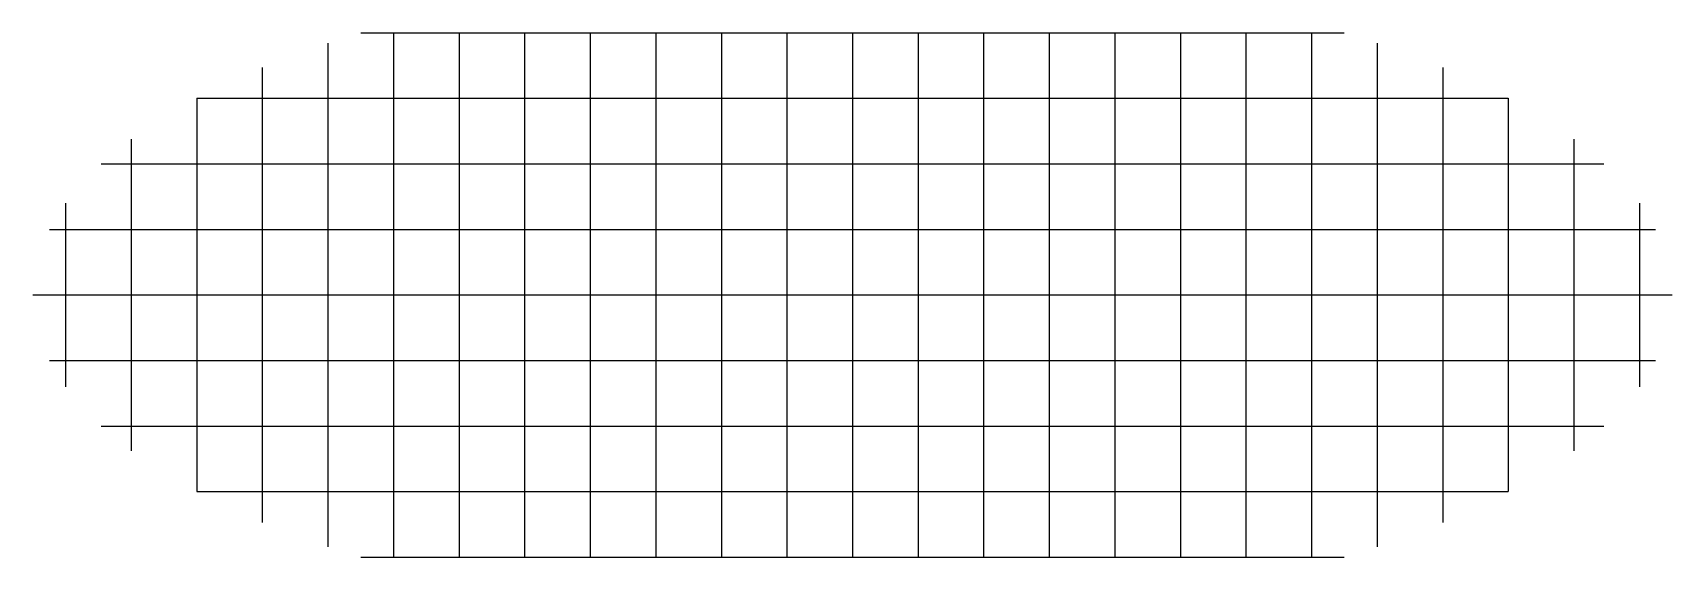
# Model space of a CAD drawing. Header units: millimetres. Extents: x -62500 to 62500, y 5000 to 45000.
import ezdxf

# ---------------------------------------------------------------- set-up
doc = ezdxf.new("R2010")
doc.units = ezdxf.units.MM
doc.header["$MEASUREMENT"] = 0
doc.layers.add('Default', color=7, linetype='Continuous')

msp = doc.modelspace()

# ---------------------------------------------------------------- linework, layer by layer
at = {"layer": 'Default'}
for p, q in [((-37500, 45000), (-35000, 45000, 5633)), ((-35000, 45000, 5633), (-35000, 40000, 14941)), ((-35000, 45000, 5633), (-30000, 45000, 9415)), ((-30000, 45000, 9415), (-25000, 45000, 11695)), ((-25000, 45000, 11695), (-20000, 45000, 13273)), ((-20000, 45000, 13273), (-15000, 45000, 14381)), ((-15000, 45000, 14381), (-10000, 45000, 15123)), ((-10000, 45000, 15123), (-5000, 45000, 15551)), ((-5000, 45000, 15551), (0, 45000, 15691)), ((0, 45000, 15691), (0, 40000, 20921)), ((0, 45000, 15691), (5000, 45000, 15551)), ((5000, 45000, 15551), (10000, 45000, 15123)), ((10000, 45000, 15123), (15000, 45000, 14381)), ((15000, 45000, 14381), (20000, 45000, 13273)), ((20000, 45000, 13273), (20000, 40000, 19175)), ((20000, 45000, 13273), (25000, 45000, 11695)), ((25000, 45000, 11695), (30000, 45000, 9415)), ((30000, 45000, 9415), (35000, 45000, 5633)), ((35000, 45000, 5633), (35000, 40000, 14941)), ((35000, 45000, 5633), (37500, 45000)), ((-40000, 44209), (-40000, 40000, 12553)), ((-30000, 45000, 9415), (-30000, 40000, 16737)), ((-25000, 45000, 11695), (-25000, 40000, 18118)), ((-20000, 45000, 13273), (-20000, 40000, 19175)), ((-15000, 45000, 14381), (-15000, 40000, 19958)), ((-10000, 45000, 15123), (-10000, 40000, 20499)), ((-5000, 45000, 15551), (-5000, 40000, 20816)), ((5000, 45000, 15551), (5000, 40000, 20816)), ((10000, 45000, 15123), (10000, 40000, 20499)), ((15000, 45000, 14381), (15000, 40000, 19958)), ((25000, 45000, 11695), (25000, 40000, 18118)), ((30000, 45000, 9415), (30000, 40000, 16737)), ((40000, 44209), (40000, 40000, 12553)), ((-45000, 42349), (-45000, 40000, 9119)), ((45000, 42349), (45000, 40000, 9119)), ((-50000, 40000), (-50000, 35000, 11695)), ((-50000, 40000), (-45000, 40000, 9119)), ((-45000, 40000, 9119), (-40000, 40000, 12553)), ((-40000, 40000, 12553), (-40000, 35000, 17157)), ((-40000, 40000, 12553), (-35000, 40000, 14941)), ((-35000, 40000, 14941), (-30000, 40000, 16737)), ((-30000, 40000, 16737), (-25000, 40000, 18118)), ((-25000, 40000, 18118), (-20000, 40000, 19175)), ((-20000, 40000, 19175), (-15000, 40000, 19958)), ((-15000, 40000, 19958), (-10000, 40000, 20499)), ((-10000, 40000, 20499), (-5000, 40000, 20816)), ((-5000, 40000, 20816), (0, 40000, 20921)), ((0, 40000, 20921), (0, 35000, 23968)), ((0, 40000, 20921), (5000, 40000, 20816)), ((5000, 40000, 20816), (10000, 40000, 20499)), ((10000, 40000, 20499), (15000, 40000, 19958)), ((15000, 40000, 19958), (20000, 40000, 19175)), ((20000, 40000, 19175), (25000, 40000, 18118)), ((25000, 40000, 18118), (30000, 40000, 16737)), ((30000, 40000, 16737), (30000, 35000, 20418)), ((30000, 40000, 16737), (35000, 40000, 14941)), ((35000, 40000, 14941), (40000, 40000, 12553)), ((40000, 40000, 12553), (40000, 35000, 17157)), ((40000, 40000, 12553), (45000, 40000, 9119)), ((45000, 40000, 9119), (50000, 40000)), ((50000, 40000), (50000, 35000, 11695)), ((-45000, 40000, 9119), (-45000, 35000, 14831)), ((-35000, 40000, 14941), (-35000, 35000, 18974)), ((-30000, 40000, 16737), (-30000, 35000, 20418)), ((-25000, 40000, 18118), (-25000, 35000, 21565)), ((-20000, 40000, 19175), (-20000, 35000, 22460)), ((-15000, 40000, 19958), (-15000, 35000, 23132)), ((-10000, 40000, 20499), (-10000, 35000, 23600)), ((-5000, 40000, 20816), (-5000, 35000, 23877)), ((5000, 40000, 20816), (5000, 35000, 23877)), ((10000, 40000, 20499), (10000, 35000, 23600)), ((15000, 40000, 19958), (15000, 35000, 23132)), ((20000, 40000, 19175), (20000, 35000, 22460)), ((25000, 40000, 18118), (25000, 35000, 21565)), ((35000, 40000, 14941), (35000, 35000, 18974)), ((45000, 40000, 9119), (45000, 35000, 14831)), ((-55000, 36874), (-55000, 35000, 6698)), ((55000, 36874), (55000, 35000, 6698)), ((-57282, 35000), (-55000, 35000, 6698)), ((-55000, 35000, 6698), (-55000, 30000, 11266)), ((-55000, 35000, 6698), (-50000, 35000, 11695)), ((-50000, 35000, 11695), (-50000, 30000, 14794)), ((-50000, 35000, 11695), (-45000, 35000, 14831)), ((-45000, 35000, 14831), (-45000, 30000, 17379)), ((-45000, 35000, 14831), (-40000, 35000, 17157)), ((-40000, 35000, 17157), (-35000, 35000, 18974)), ((-35000, 35000, 18974), (-35000, 30000, 21026)), ((-35000, 35000, 18974), (-30000, 35000, 20418)), ((-30000, 35000, 20418), (-30000, 30000, 22338)), ((-25000, 35000, 21565), (-25000, 30000, 23391)), ((-20000, 35000, 22460), (-20000, 30000, 24218)), ((-15000, 35000, 23132), (-15000, 30000, 24843)), ((-10000, 35000, 23600), (-10000, 30000, 25279)), ((-10000, 35000, 23600), (-5000, 35000, 23877)), ((-5000, 35000, 23877), (-5000, 30000, 25538)), ((-5000, 35000, 23877), (0, 35000, 23968)), ((0, 35000, 23968), (0, 30000, 25623)), ((0, 35000, 23968), (5000, 35000, 23877)), ((5000, 35000, 23877), (5000, 30000, 25538)), ((5000, 35000, 23877), (10000, 35000, 23600)), ((10000, 35000, 23600), (10000, 30000, 25279)), ((10000, 35000, 23600), (15000, 35000, 23132)), ((15000, 35000, 23132), (15000, 30000, 24843)), ((20000, 35000, 22460), (20000, 30000, 24218)), ((20000, 35000, 22460), (25000, 35000, 21565)), ((25000, 35000, 21565), (25000, 30000, 23391)), ((25000, 35000, 21565), (30000, 35000, 20418)), ((30000, 35000, 20418), (30000, 30000, 22338)), ((30000, 35000, 20418), (35000, 35000, 18974)), ((35000, 35000, 18974), (35000, 30000, 21026)), ((35000, 35000, 18974), (40000, 35000, 17157)), ((40000, 35000, 17157), (45000, 35000, 14831)), ((45000, 35000, 14831), (45000, 30000, 17379)), ((50000, 35000, 11695), (50000, 30000, 14794)), ((50000, 35000, 11695), (55000, 35000, 6698)), ((55000, 35000, 6698), (55000, 30000, 11267)), ((55000, 35000, 6698), (57282, 35000)), ((-40000, 35000, 17157), (-40000, 30000, 19402)), ((-30000, 35000, 20418), (-25000, 35000, 21565)), ((-25000, 35000, 21565), (-20000, 35000, 22460)), ((-20000, 35000, 22460), (-15000, 35000, 23132)), ((-15000, 35000, 23132), (-10000, 35000, 23600)), ((15000, 35000, 23132), (20000, 35000, 22460)), ((40000, 35000, 17157), (40000, 30000, 19402)), ((45000, 35000, 14831), (50000, 35000, 11695)), ((-60000, 32000), (-60000, 30000, 5125)), ((60000, 32000), (60000, 30000, 5125)), ((-61237, 30000), (-60000, 30000, 5125)), ((-60000, 30000, 5125), (-60000, 25000, 7322)), ((-60000, 30000, 5125), (-55000, 30000, 11266)), ((-55000, 30000, 11266), (-50000, 30000, 14794)), ((-50000, 30000, 14794), (-45000, 30000, 17379)), ((-45000, 30000, 17379), (-40000, 30000, 19402)), ((-40000, 30000, 19402), (-40000, 25000, 20094)), ((-40000, 30000, 19402), (-35000, 30000, 21026)), ((-35000, 30000, 21026), (-30000, 30000, 22338)), ((-30000, 30000, 22338), (-30000, 25000, 22942)), ((-30000, 30000, 22338), (-25000, 30000, 23391)), ((-25000, 30000, 23391), (-25000, 25000, 23968)), ((-25000, 30000, 23391), (-20000, 30000, 24218)), ((-20000, 30000, 24218), (-20000, 25000, 24777)), ((-20000, 30000, 24218), (-15000, 30000, 24843)), ((-15000, 30000, 24843), (-10000, 30000, 25279)), ((-10000, 30000, 25279), (-5000, 30000, 25538)), ((-5000, 30000, 25538), (0, 30000, 25623)), ((0, 30000, 25623), (0, 25000, 26152)), ((0, 30000, 25623), (5000, 30000, 25538)), ((5000, 30000, 25538), (5000, 25000, 26068)), ((5000, 30000, 25538), (10000, 30000, 25279)), ((10000, 30000, 25279), (10000, 25000, 25815)), ((10000, 30000, 25279), (15000, 30000, 24843)), ((15000, 30000, 24843), (15000, 25000, 25387)), ((15000, 30000, 24843), (20000, 30000, 24218)), ((20000, 30000, 24218), (20000, 25000, 24777)), ((20000, 30000, 24218), (25000, 30000, 23391)), ((25000, 30000, 23391), (25000, 25000, 23968)), ((25000, 30000, 23391), (30000, 30000, 22338)), ((30000, 30000, 22338), (30000, 25000, 22942)), ((30000, 30000, 22338), (35000, 30000, 21026)), ((35000, 30000, 21026), (35000, 25000, 21666)), ((35000, 30000, 21026), (40000, 30000, 19402)), ((40000, 30000, 19402), (40000, 25000, 20094)), ((40000, 30000, 19402), (45000, 30000, 17379)), ((45000, 30000, 17379), (45000, 25000, 18149)), ((45000, 30000, 17379), (50000, 30000, 14794)), ((50000, 30000, 14794), (50000, 25000, 15691)), ((50000, 30000, 14794), (55000, 30000, 11267)), ((55000, 30000, 11267), (60000, 30000, 5125)), ((55000, 30000, 11267), (55000, 25000, 12421)), ((60000, 30000, 5125), (60000, 25000, 7322)), ((60000, 30000, 5125), (61237, 30000)), ((-55000, 30000, 11266), (-55000, 25000, 12421)), ((-50000, 30000, 14794), (-50000, 25000, 15691)), ((-45000, 30000, 17379), (-45000, 25000, 18149)), ((-35000, 30000, 21026), (-35000, 25000, 21666)), ((-15000, 30000, 24843), (-15000, 25000, 25387)), ((-10000, 30000, 25279), (-10000, 25000, 25815)), ((-5000, 30000, 25538), (-5000, 25000, 26068)), ((-62500, 25000), (-60000, 25000, 7322)), ((-60000, 25000, 7322), (-60000, 20000, 5125)), ((-60000, 25000, 7322), (-55000, 25000, 12421)), ((-55000, 25000, 12421), (-55000, 20000, 11266)), ((-55000, 25000, 12421), (-50000, 25000, 15691)), ((-50000, 25000, 15691), (-50000, 20000, 14794)), ((-50000, 25000, 15691), (-45000, 25000, 18149)), ((-45000, 25000, 18149), (-45000, 20000, 17379)), ((-45000, 25000, 18149), (-40000, 25000, 20094)), ((-40000, 25000, 20094), (-40000, 20000, 19402)), ((-40000, 25000, 20094), (-35000, 25000, 21666)), ((-35000, 25000, 21666), (-35000, 20000, 21026)), ((-35000, 25000, 21666), (-30000, 25000, 22942)), ((-30000, 25000, 22942), (-30000, 20000, 22338)), ((-30000, 25000, 22942), (-25000, 25000, 23968)), ((-25000, 25000, 23968), (-25000, 20000, 23391)), ((-25000, 25000, 23968), (-20000, 25000, 24777)), ((-20000, 25000, 24777), (-20000, 20000, 24218)), ((-20000, 25000, 24777), (-15000, 25000, 25387)), ((-15000, 25000, 25387), (-15000, 20000, 24843)), ((-15000, 25000, 25387), (-10000, 25000, 25815)), ((-10000, 25000, 25815), (-10000, 20000, 25279)), ((-10000, 25000, 25815), (-5000, 25000, 26068)), ((-5000, 25000, 26068), (-5000, 20000, 25538)), ((-5000, 25000, 26068), (0, 25000, 26152)), ((0, 25000, 26152), (0, 20000, 25623)), ((0, 25000, 26152), (5000, 25000, 26068)), ((5000, 25000, 26068), (5000, 20000, 25538)), ((5000, 25000, 26068), (10000, 25000, 25815)), ((10000, 25000, 25815), (10000, 20000, 25279)), ((10000, 25000, 25815), (15000, 25000, 25387)), ((15000, 25000, 25387), (15000, 20000, 24843)), ((15000, 25000, 25387), (20000, 25000, 24777)), ((20000, 25000, 24777), (20000, 20000, 24218)), ((20000, 25000, 24777), (25000, 25000, 23968)), ((25000, 25000, 23968), (25000, 20000, 23391)), ((25000, 25000, 23968), (30000, 25000, 22942)), ((30000, 25000, 22942), (30000, 20000, 22338)), ((30000, 25000, 22942), (35000, 25000, 21666)), ((35000, 25000, 21666), (35000, 20000, 21026)), ((35000, 25000, 21666), (40000, 25000, 20094)), ((40000, 25000, 20094), (40000, 20000, 19402)), ((40000, 25000, 20094), (45000, 25000, 18149)), ((45000, 25000, 18149), (45000, 20000, 17379)), ((45000, 25000, 18149), (50000, 25000, 15691)), ((50000, 25000, 15691), (50000, 20000, 14794)), ((50000, 25000, 15691), (55000, 25000, 12421)), ((55000, 25000, 12421), (55000, 20000, 11266)), ((55000, 25000, 12421), (60000, 25000, 7322)), ((60000, 25000, 7322), (60000, 20000, 5125)), ((60000, 25000, 7322), (62500, 25000)), ((-61237, 20000), (-60000, 20000, 5125)), ((-60000, 20000, 5125), (-60000, 18000)), ((-60000, 20000, 5125), (-55000, 20000, 11266)), ((-55000, 20000, 11266), (-55000, 15000, 6698)), ((-55000, 20000, 11266), (-50000, 20000, 14794)), ((-50000, 20000, 14794), (-50000, 15000, 11695)), ((-50000, 20000, 14794), (-45000, 20000, 17379)), ((-45000, 20000, 17379), (-45000, 15000, 14831)), ((-45000, 20000, 17379), (-40000, 20000, 19402)), ((-40000, 20000, 19402), (-35000, 20000, 21026)), ((-35000, 20000, 21026), (-35000, 15000, 18974)), ((-35000, 20000, 21026), (-30000, 20000, 22338)), ((-30000, 20000, 22338), (-25000, 20000, 23391)), ((-25000, 20000, 23391), (-20000, 20000, 24218)), ((-20000, 20000, 24218), (-15000, 20000, 24843)), ((-15000, 20000, 24843), (-15000, 15000, 23132)), ((-15000, 20000, 24843), (-10000, 20000, 25279)), ((-10000, 20000, 25279), (-10000, 15000, 23600)), ((-10000, 20000, 25279), (-5000, 20000, 25538)), ((-5000, 20000, 25538), (-5000, 15000, 23877)), ((-5000, 20000, 25538), (0, 20000, 25623)), ((0, 20000, 25623), (0, 15000, 23968)), ((0, 20000, 25623), (5000, 20000, 25538)), ((5000, 20000, 25538), (5000, 15000, 23877)), ((5000, 20000, 25538), (10000, 20000, 25279)), ((10000, 20000, 25279), (10000, 15000, 23600)), ((10000, 20000, 25279), (15000, 20000, 24843)), ((15000, 20000, 24843), (15000, 15000, 23132)), ((15000, 20000, 24843), (20000, 20000, 24218)), ((20000, 20000, 24218), (25000, 20000, 23391)), ((25000, 20000, 23391), (30000, 20000, 22338)), ((30000, 20000, 22338), (35000, 20000, 21026)), ((35000, 20000, 21026), (35000, 15000, 18974)), ((35000, 20000, 21026), (40000, 20000, 19402)), ((40000, 20000, 19402), (45000, 20000, 17379)), ((45000, 20000, 17379), (45000, 15000, 14831)), ((45000, 20000, 17379), (50000, 20000, 14794)), ((50000, 20000, 14794), (50000, 15000, 11695)), ((50000, 20000, 14794), (55000, 20000, 11266)), ((55000, 20000, 11266), (55000, 15000, 6698)), ((55000, 20000, 11266), (60000, 20000, 5125)), ((60000, 20000, 5125), (61237, 20000)), ((-40000, 20000, 19402), (-40000, 15000, 17157)), ((-30000, 20000, 22338), (-30000, 15000, 20418)), ((-25000, 20000, 23391), (-25000, 15000, 21565)), ((-20000, 20000, 24218), (-20000, 15000, 22460)), ((20000, 20000, 24218), (20000, 15000, 22460)), ((25000, 20000, 23391), (25000, 15000, 21565)), ((30000, 20000, 22338), (30000, 15000, 20418)), ((40000, 20000, 19402), (40000, 15000, 17157)), ((60000, 20000, 5125), (60000, 18000)), ((-57282, 15000), (-55000, 15000, 6698)), ((-55000, 15000, 6698), (-50000, 15000, 11695)), ((-50000, 15000, 11695), (-45000, 15000, 14831)), ((-45000, 15000, 14831), (-40000, 15000, 17157)), ((-40000, 15000, 17157), (-40000, 10000, 12553)), ((-40000, 15000, 17157), (-35000, 15000, 18974)), ((-35000, 15000, 18974), (-30000, 15000, 20418)), ((-30000, 15000, 20418), (-25000, 15000, 21565)), ((-25000, 15000, 21565), (-20000, 15000, 22460)), ((-20000, 15000, 22460), (-15000, 15000, 23132)), ((-15000, 15000, 23132), (-10000, 15000, 23600)), ((-10000, 15000, 23600), (-5000, 15000, 23877)), ((-5000, 15000, 23877), (0, 15000, 23968)), ((0, 15000, 23968), (0, 10000, 20921)), ((0, 15000, 23968), (5000, 15000, 23877)), ((5000, 15000, 23877), (10000, 15000, 23600)), ((10000, 15000, 23600), (15000, 15000, 23132)), ((15000, 15000, 23132), (20000, 15000, 22460)), ((20000, 15000, 22460), (25000, 15000, 21565)), ((40000, 15000, 17157), (40000, 10000, 12553)), ((45000, 15000, 14831), (50000, 15000, 11695)), ((50000, 15000, 11695), (55000, 15000, 6698)), ((55000, 15000, 6698), (57282, 15000)), ((-55000, 15000, 6698), (-55000, 13126)), ((-50000, 15000, 11695), (-50000, 10000)), ((-45000, 15000, 14831), (-45000, 10000, 9119)), ((-35000, 15000, 18974), (-35000, 10000, 14941)), ((-30000, 15000, 20418), (-30000, 10000, 16737)), ((-25000, 15000, 21565), (-25000, 10000, 18118)), ((-20000, 15000, 22460), (-20000, 10000, 19175)), ((-15000, 15000, 23132), (-15000, 10000, 19958)), ((-10000, 15000, 23600), (-10000, 10000, 20499)), ((-5000, 15000, 23877), (-5000, 10000, 20816)), ((5000, 15000, 23877), (5000, 10000, 20816)), ((10000, 15000, 23600), (10000, 10000, 20499)), ((15000, 15000, 23132), (15000, 10000, 19958)), ((20000, 15000, 22460), (20000, 10000, 19175)), ((25000, 15000, 21565), (25000, 10000, 18118)), ((25000, 15000, 21565), (30000, 15000, 20418)), ((30000, 15000, 20418), (30000, 10000, 16737)), ((30000, 15000, 20418), (35000, 15000, 18974)), ((35000, 15000, 18974), (35000, 10000, 14941)), ((35000, 15000, 18974), (40000, 15000, 17157)), ((40000, 15000, 17157), (45000, 15000, 14831)), ((45000, 15000, 14831), (45000, 10000, 9119)), ((50000, 15000, 11695), (50000, 10000)), ((55000, 15000, 6698), (55000, 13126)), ((-50000, 10000), (-45000, 10000, 9119)), ((-45000, 10000, 9119), (-45000, 7651)), ((-40000, 10000, 12553), (-40000, 5791)), ((-35000, 10000, 14941), (-35000, 5000, 5633)), ((-30000, 10000, 16737), (-30000, 5000, 9415)), ((-25000, 10000, 18118), (-25000, 5000, 11695)), ((-20000, 10000, 19175), (-20000, 5000, 13273)), ((-15000, 10000, 19958), (-15000, 5000, 14381)), ((-15000, 10000, 19958), (-10000, 10000, 20499)), ((-10000, 10000, 20499), (-10000, 5000, 15123)), ((-10000, 10000, 20499), (-5000, 10000, 20816)), ((-5000, 10000, 20816), (-5000, 5000, 15551)), ((-5000, 10000, 20816), (0, 10000, 20921)), ((0, 10000, 20921), (0, 5000, 15691)), ((0, 10000, 20921), (5000, 10000, 20816)), ((5000, 10000, 20816), (5000, 5000, 15551)), ((5000, 10000, 20816), (10000, 10000, 20499)), ((10000, 10000, 20499), (10000, 5000, 15123)), ((10000, 10000, 20499), (15000, 10000, 19958)), ((15000, 10000, 19958), (15000, 5000, 14381)), ((15000, 10000, 19958), (20000, 10000, 19175)), ((20000, 10000, 19175), (20000, 5000, 13273)), ((25000, 10000, 18118), (25000, 5000, 11695)), ((30000, 10000, 16737), (30000, 5000, 9415)), ((35000, 10000, 14941), (35000, 5000, 5633)), ((40000, 10000, 12553), (40000, 5791)), ((45000, 10000, 9119), (45000, 7651)), ((45000, 10000, 9119), (50000, 10000)), ((-45000, 10000, 9119), (-40000, 10000, 12553)), ((-40000, 10000, 12553), (-35000, 10000, 14941)), ((-35000, 10000, 14941), (-30000, 10000, 16737)), ((-30000, 10000, 16737), (-25000, 10000, 18118)), ((-25000, 10000, 18118), (-20000, 10000, 19175)), ((-20000, 10000, 19175), (-15000, 10000, 19958)), ((20000, 10000, 19175), (25000, 10000, 18118)), ((25000, 10000, 18118), (30000, 10000, 16737)), ((30000, 10000, 16737), (35000, 10000, 14941)), ((35000, 10000, 14941), (40000, 10000, 12553)), ((40000, 10000, 12553), (45000, 10000, 9119)), ((-37500, 5000), (-35000, 5000, 5633)), ((-35000, 5000, 5633), (-30000, 5000, 9415)), ((-30000, 5000, 9415), (-25000, 5000, 11695)), ((-25000, 5000, 11695), (-20000, 5000, 13273)), ((-20000, 5000, 13273), (-15000, 5000, 14381)), ((-15000, 5000, 14381), (-10000, 5000, 15123)), ((-10000, 5000, 15123), (-5000, 5000, 15551)), ((-5000, 5000, 15551), (0, 5000, 15691)), ((0, 5000, 15691), (5000, 5000, 15551)), ((5000, 5000, 15551), (10000, 5000, 15123)), ((10000, 5000, 15123), (15000, 5000, 14381)), ((15000, 5000, 14381), (20000, 5000, 13273)), ((20000, 5000, 13273), (25000, 5000, 11695)), ((25000, 5000, 11695), (30000, 5000, 9415)), ((30000, 5000, 9415), (35000, 5000, 5633)), ((35000, 5000, 5633), (37500, 5000))]:
    msp.add_line(p, q, dxfattribs=at)

doc.saveas('drawing.dxf')
